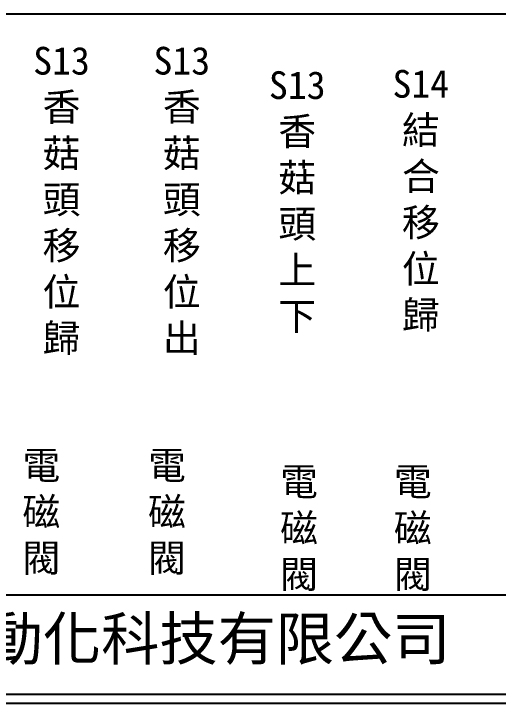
# Model space of a CAD drawing. Extents: x 926 to 1213, y 3 to 207.
# Drawn here: x 993 to 1061.1, y 3 to 100 of the extents above; entities that cross this region are included whole.
import ezdxf

# ---------------------------------------------------------------- set-up
doc = ezdxf.new("R2010")
doc.units = 0
doc.layers.add('圖框層', color=7, linetype='CONTINUOUS')
doc.layers.add('標尺寸層', color=3, linetype='CONTINUOUS')
doc.styles.add('CNS', font='romanc.shx', dxfattribs={"bigfont": 'chineset.shx'})
doc.styles.add('STSL', font='kaiu.ttf')

msp = doc.modelspace()

# ---------------------------------------------------------------- linework, layer by layer
at = {"layer": '圖框層', "color": 7}
for p, q in [((926.992, 18.25), (1211.493, 18.25)), ((926.992, 4.25), (1211.493, 4.25)), ((925.742, 3), (1212.742, 3))]:
    msp.add_line(p, q, dxfattribs=at)
at = {"layer": '標尺寸層', "color": 7}
msp.add_line((930.49, 99.958), (1208.361, 99.958), dxfattribs=at)

# ---------------------------------------------------------------- texts
at = {"layer": '圖框層', "color": 4, "style": 'STSL'}
msp.add_text('泓陞自動化科技有限公司', height=6, dxfattribs=at).set_placement((964.346, 9.076))
at = {"layer": '標尺寸層', "color": 7, "char_height": 3.9, "attachment_point": 5, "style": 'CNS'}
for s, insert, width in [('{\\fDFKai-SB|b0|i0|c136|p65;S13香菇頭移位歸}', (999.695, 73.648), 4.96081), ('{\\fDFKai-SB|b0|i0|c136|p65;S13香菇頭移位出}', (1016.605, 73.648), 4.96081), ('{\\fDFKai-SB|b0|i0|c136|p65;S14結合移位歸}', (1050.211, 73.652), 4.96081), ('{\\fDFKai-SB|b0|i0|c136|p65;S13香菇頭上下}', (1032.834, 73.462), 4.96081), ('{\\fDFKai-SB|b0|i0|c136|p65;電磁閥}', (996.858, 29.715), 2.84806), ('{\\fDFKai-SB|b0|i0|c136|p65;電磁閥}', (1014.512, 29.715), 2.84806), ('{\\fDFKai-SB|b0|i0|c136|p65;電磁閥}', (1033.082, 27.425), 2.84806), ('{\\fDFKai-SB|b0|i0|c136|p65;電磁閥}', (1049.081, 27.425), 2.84806)]:
    msp.add_mtext(s, dxfattribs=dict(at, insert=insert, width=width))

doc.saveas('drawing.dxf')
